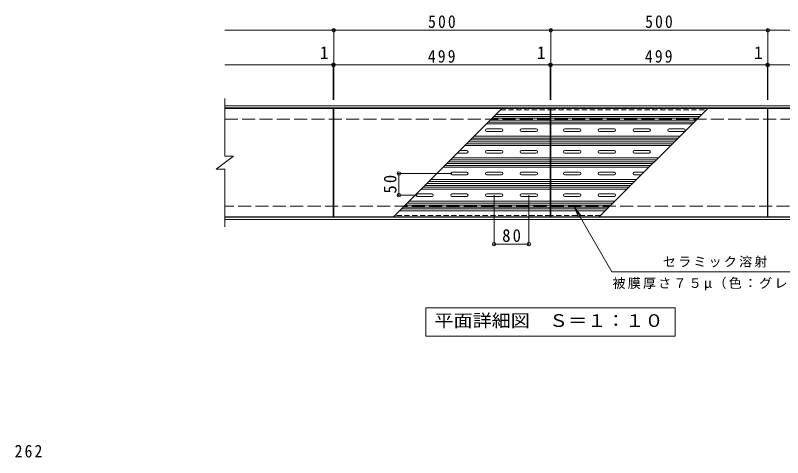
# Model space of a CAD drawing. Units: millimetres on the paper, enlarged 2 times, with parts at other scales. Extents: x -273 to 332, y -274 to 206.
# Drawn here: x -233.6 to 119.9, y 2 to 205.9 of the extents above; entities that cross this region are included whole.
import ezdxf
from ezdxf.enums import TextEntityAlignment as Align

# ---------------------------------------------------------------- set-up
doc = ezdxf.new("R2010")
doc.units = ezdxf.units.MM
doc.header["$LTSCALE"] = 2
doc.header["$PDMODE"] = 32
doc.header["$PDSIZE"] = 1.6
doc.linetypes.add('DASHED1', pattern=[1.8, 1.2, -0.6])
doc.linetypes.add('DASHED3', pattern=[4, 3, -1])
for name, color, linetype, lineweight in [('C-1', 2, 'Continuous', 9), ('C-2', 3, 'Continuous', 9), ('C-4', 7, 'Continuous', 9), ('C-5', 7, 'Continuous', 9), ('C-A', 3, 'Continuous', 9), ('C-B', 3, 'Continuous', 9), ('D-4', 7, 'Continuous', 9)]:
    doc.layers.add(name, color=color, linetype=linetype, lineweight=lineweight)
doc.styles.add('ＭＳ ゴシック', font='')
doc.styles.get('ＭＳ ゴシック').set_extended_font_data('MS Gothic')

msp = doc.modelspace()

# ---------------------------------------------------------------- linework, layer by layer
at = {"layer": 'C-1'}
for p, q in [((-137.1, 164.2), (163.1, 164.2)), ((-137.1, 163.2), (163.1, 163.2)), ((163.1, 112.8), (-137.1, 112.8)), ((163.1, 111.8), (-137.1, 111.8))]:
    msp.add_line(p, q, dxfattribs=at)
at = {"layer": 'C-1', "linetype": 'DASHED3'}
for p, q in [((-137.1, 158), (163.1, 158)), ((163.1, 118), (-137.1, 118))]:
    msp.add_line(p, q, dxfattribs=at)
at = {"layer": 'C-2'}
for p, q in [((-137.1, 141), (-137.1, 167.6)), ((-87.1, 163), (-137.1, 163)), ((-87.1, 113), (-87.1, 163)), ((-86.9, 163), (12.9, 163)), ((-86.9, 163), (-86.9, 113)), ((12.9, 163), (12.9, 113)), ((13.1, 163), (112.9, 163)), ((13.1, 163), (13.1, 113)), ((112.9, 163), (112.9, 113)), ((113.1, 163), (113.1, 113)), ((113.1, 163), (163.1, 163)), ((-9.6, 153.6), (-16.4, 153.6)), ((-9.6, 152.4), (-16.4, 152.4)), ((6.4, 153.6), (-0.4, 153.6)), ((6.4, 152.4), (-0.4, 152.4)), ((26.4, 153.6), (19.6, 153.6)), ((26.4, 152.4), (19.6, 152.4)), ((42.4, 153.6), (35.6, 153.6)), ((42.4, 152.4), (35.6, 152.4)), ((58.4, 153.6), (51.6, 153.6)), ((58.4, 152.4), (51.6, 152.4)), ((74.4, 153.6), (67.6, 153.6)), ((74.4, 152.4), (67.6, 152.4)), ((-25.6, 142.4), (-30.019, 142.4)), ((-25.6, 143.6), (-28.819, 143.6)), ((-9.6, 143.6), (-16.4, 143.6)), ((-9.6, 142.4), (-16.4, 142.4)), ((6.4, 143.6), (-0.4, 143.6)), ((6.4, 142.4), (-0.4, 142.4)), ((26.4, 143.6), (19.6, 143.6)), ((26.4, 142.4), (19.6, 142.4)), ((42.4, 143.6), (35.6, 143.6)), ((42.4, 142.4), (35.6, 142.4)), ((58.4, 143.6), (51.6, 143.6)), ((58.4, 142.4), (51.6, 142.4)), ((-141.1, 135), (-133.1, 141)), ((-137.1, 141), (-133.1, 141)), ((-141.1, 135), (-137.1, 135)), ((-137.1, 108.4), (-137.1, 135)), ((-25.6, 133.6), (-32.4, 133.6)), ((-25.6, 132.4), (-32.4, 132.4)), ((-9.6, 133.6), (-16.4, 133.6)), ((-9.6, 132.4), (-16.4, 132.4)), ((6.4, 133.6), (-0.4, 133.6)), ((6.4, 132.4), (-0.4, 132.4)), ((26.4, 133.6), (19.6, 133.6)), ((26.4, 132.4), (19.6, 132.4)), ((42.4, 133.6), (35.6, 133.6)), ((42.4, 132.4), (35.6, 132.4)), ((56.019, 133.6), (51.6, 133.6)), ((54.819, 132.4), (51.6, 132.4)), ((-41.6, 123.6), (-48.4, 123.6)), ((-41.6, 122.4), (-48.4, 122.4)), ((-25.6, 123.6), (-32.4, 123.6)), ((-25.6, 122.4), (-32.4, 122.4)), ((-9.6, 123.6), (-16.4, 123.6)), ((-9.6, 122.4), (-16.4, 122.4)), ((6.4, 123.6), (-0.4, 123.6)), ((6.4, 122.4), (-0.4, 122.4)), ((26.4, 123.6), (19.6, 123.6)), ((26.4, 122.4), (19.6, 122.4)), ((42.4, 123.6), (35.6, 123.6)), ((42.4, 122.4), (35.6, 122.4)), ((-87.1, 113), (-137.1, 113)), ((12.9, 113), (-86.9, 113)), ((112.9, 113), (13.1, 113)), ((113.1, 113), (163.1, 113))]:
    msp.add_line(p, q, dxfattribs=at)
at = {"layer": 'C-2', "linetype": 'DASHED1'}
for p, q in [((-10.019, 162.4), (12.9, 162.4)), ((13.1, 162.4), (84.819, 162.4)), ((12.9, 113.6), (-58.819, 113.6)), ((36.019, 113.6), (13.1, 113.6))]:
    msp.add_line(p, q, dxfattribs=at)
at = {"layer": 'C-2'}
for centre, start, end in [((-16.4, 153), 90, 270), ((-9.6, 153), 270, 90), ((-0.4, 153), 90, 270), ((6.4, 153), 270, 90), ((19.6, 153), 90, 270), ((26.4, 153), 270, 90), ((35.6, 153), 90, 270), ((42.4, 153), 270, 90), ((51.6, 153), 90, 270), ((58.4, 153), 270, 90), ((67.6, 153), 90, 270), ((74.4, 153), 270, 90), ((-25.6, 143), 270, 90), ((-16.4, 143), 90, 270), ((-9.6, 143), 270, 90), ((-0.4, 143), 90, 270), ((6.4, 143), 270, 90), ((19.6, 143), 90, 270), ((26.4, 143), 270, 90), ((35.6, 143), 90, 270), ((42.4, 143), 270, 90), ((51.6, 143), 90, 270), ((58.4, 143), 270, 90), ((-32.4, 133), 90, 270), ((-25.6, 133), 270, 90), ((-16.4, 133), 90, 270), ((-9.6, 133), 270, 90), ((-0.4, 133), 90, 270), ((6.4, 133), 270, 90), ((19.6, 133), 90, 270), ((26.4, 133), 270, 90), ((35.6, 133), 90, 270), ((42.4, 133), 270, 90), ((51.6, 133), 90, 270), ((-48.4, 123), 90, 270), ((-41.6, 123), 270, 90), ((-32.4, 123), 90, 270), ((-25.6, 123), 270, 90), ((-16.4, 123), 90, 270), ((-9.6, 123), 270, 90), ((-0.4, 123), 90, 270), ((6.4, 123), 270, 90), ((19.6, 123), 90, 270), ((26.4, 123), 270, 90), ((35.6, 123), 90, 270), ((42.4, 123), 270, 90)]:
    msp.add_arc(centre, 0.6, start, end, dxfattribs=at)
at = {"layer": 'C-4'}
for p, q in [((-137.1, 199), (163.1, 199)), ((-86.9, 167), (-86.9, 199.6)), ((13.1, 167), (13.1, 199.6)), ((113.1, 167), (113.1, 199.6)), ((-137.1, 183), (163.1, 183)), ((-87.1, 167), (-87.1, 183.6)), ((12.9, 167), (12.9, 183.6)), ((112.9, 167), (112.9, 183.6)), ((-57.5, 133), (-32.4, 133)), ((-56.9, 123), (-56.9, 133)), ((-57.5, 123), (-48.4, 123)), ((-13, 123), (-13, 99.8)), ((3, 123), (3, 99.8)), ((-13, 100.4), (3, 100.4))]:
    msp.add_line(p, q, dxfattribs=at)
for p in [(-86.9, 199), (13.1, 199), (113.1, 199), (-87.1, 183), (-86.9, 183), (12.9, 183), (13.1, 183), (112.9, 183), (113.1, 183), (-56.9, 133), (-56.9, 123), (-13, 100.4), (3, 100.4)]:
    msp.add_point(p, dxfattribs=at)
at = {"layer": 'C-5'}
for p, q in [((23.987, 117.533), (25.9, 112.914)), ((41.231, 87.665), (136.314, 87.665)), ((-44.5, 71), (70.5, 71)), ((-44.5, 58), (-44.5, 71))]:
    msp.add_line(p, q, dxfattribs=at)
for points in [[(41.231, 87.665), (23.987, 117.533), (27.03, 113.567)], [(70.5, 71), (70.5, 58), (-44.5, 58)]]:
    msp.add_lwpolyline(points, dxfattribs=at)
at = {"layer": 'C-A'}
for p, q in [((-9.419, 163), (-59.419, 113)), ((85.419, 163), (35.419, 113))]:
    msp.add_line(p, q, dxfattribs=at)
at = {"layer": 'C-B'}
for p, q in [((12.9, 159.333), (-13.086, 159.333)), ((12.9, 160.233), (-12.186, 160.233)), ((82.652, 160.233), (13.1, 160.233)), ((81.752, 159.333), (13.1, 159.333)), ((12.9, 155.833), (-16.586, 155.833)), ((12.9, 156.633), (-15.786, 156.633)), ((12.9, 157.533), (-14.886, 157.533)), ((12.9, 158.433), (-13.986, 158.433)), ((80.852, 158.433), (13.1, 158.433)), ((79.952, 157.533), (13.1, 157.533)), ((79.052, 156.633), (13.1, 156.633)), ((78.252, 155.833), (13.1, 155.833)), ((12.9, 149.333), (-23.086, 149.333)), ((12.9, 150.233), (-22.186, 150.233)), ((72.652, 150.233), (13.1, 150.233)), ((71.752, 149.333), (13.1, 149.333)), ((12.9, 145.833), (-26.586, 145.833)), ((12.9, 146.633), (-25.786, 146.633)), ((12.9, 147.533), (-24.886, 147.533)), ((12.9, 148.433), (-23.986, 148.433)), ((70.852, 148.433), (13.1, 148.433)), ((69.952, 147.533), (13.1, 147.533)), ((69.052, 146.633), (13.1, 146.633)), ((68.252, 145.833), (13.1, 145.833)), ((12.9, 138.433), (-33.986, 138.433)), ((12.9, 139.333), (-33.086, 139.333)), ((12.9, 140.233), (-32.186, 140.233)), ((62.652, 140.233), (13.1, 140.233)), ((61.752, 139.333), (13.1, 139.333)), ((60.852, 138.433), (13.1, 138.433)), ((12.9, 135.833), (-36.586, 135.833)), ((12.9, 136.633), (-35.786, 136.633)), ((12.9, 137.533), (-34.886, 137.533)), ((59.952, 137.533), (13.1, 137.533)), ((59.052, 136.633), (13.1, 136.633)), ((58.252, 135.833), (13.1, 135.833)), ((12.9, 127.533), (-44.886, 127.533)), ((12.9, 128.433), (-43.986, 128.433)), ((12.9, 129.333), (-43.086, 129.333)), ((12.9, 130.233), (-42.186, 130.233)), ((52.652, 130.233), (13.1, 130.233)), ((51.752, 129.333), (13.1, 129.333)), ((50.852, 128.433), (13.1, 128.433)), ((49.952, 127.533), (13.1, 127.533)), ((12.9, 125.833), (-46.586, 125.833)), ((12.9, 126.633), (-45.786, 126.633)), ((49.052, 126.633), (13.1, 126.633)), ((48.252, 125.833), (13.1, 125.833)), ((12.9, 120.233), (-52.186, 120.233)), ((42.652, 120.233), (13.1, 120.233)), ((12.9, 117.533), (-54.886, 117.533)), ((12.9, 118.433), (-53.986, 118.433)), ((12.9, 119.333), (-53.086, 119.333)), ((41.752, 119.333), (13.1, 119.333)), ((40.852, 118.433), (13.1, 118.433)), ((39.952, 117.533), (13.1, 117.533)), ((12.9, 115.833), (-56.586, 115.833)), ((12.9, 116.633), (-55.786, 116.633)), ((39.052, 116.633), (13.1, 116.633)), ((38.252, 115.833), (13.1, 115.833))]:
    msp.add_line(p, q, dxfattribs=at)

# ---------------------------------------------------------------- texts
at = {"layer": 'C-4', "color": 2, "style": 'ＭＳ ゴシック'}
for p in [(-93.24, 184), (6.76, 184), (106.76, 184)]:
    msp.add_text('1', height=5.865, dxfattribs=at).set_placement(p, align=Align.BOTTOM_LEFT)
at = {"layer": 'C-4', "color": 2, "char_height": 5.865, "attachment_point": 7, "style": 'ＭＳ ゴシック'}
for s, insert in [('\\T1.27;\\W0.9;500', (-43.4, 200)), ('\\T1.27;\\W0.9;500', (56.6, 200)), ('\\T1.27;\\W0.9;499', (-43.5, 184)), ('\\T1.27;\\W0.9;499', (56.5, 184)), ('\\T1.27;\\W0.95;80', (-9.25, 101.4))]:
    msp.add_mtext(s, dxfattribs=dict(at, insert=insert))
at = {"layer": 'C-4', "color": 2, "insert": (-57.9, 123.75), "char_height": 5.865, "attachment_point": 7, "rotation": 90, "style": 'ＭＳ ゴシック'}
msp.add_mtext('\\T1.27;\\W0.95;50', dxfattribs=at)
at = {"layer": 'C-5', "color": 2, "style": 'ＭＳ ゴシック', "width": 1.1}
msp.add_text('平面詳細図\u3000Ｓ＝１：１０', height=5.865, dxfattribs=at).set_placement((-40.5, 60.5), align=Align.BOTTOM_LEFT)
at = {"layer": 'C-5', "char_height": 4.399, "attachment_point": 7, "style": 'ＭＳ ゴシック'}
for s, insert in [('\\T1.17;セラミック溶射', (64.773, 89.665)), ('\\T1.17;被膜厚さ７５μ（色：グレ－）', (41.558, 79.07))]:
    msp.add_mtext(s, dxfattribs=dict(at, insert=insert))
at = {"layer": 'D-4', "color": 2, "insert": (-233.871, 2.01), "char_height": 5.865, "attachment_point": 7, "style": 'ＭＳ ゴシック'}
msp.add_mtext('\\T1.27;\\W0.9;262', dxfattribs=at)

doc.saveas('drawing.dxf')
